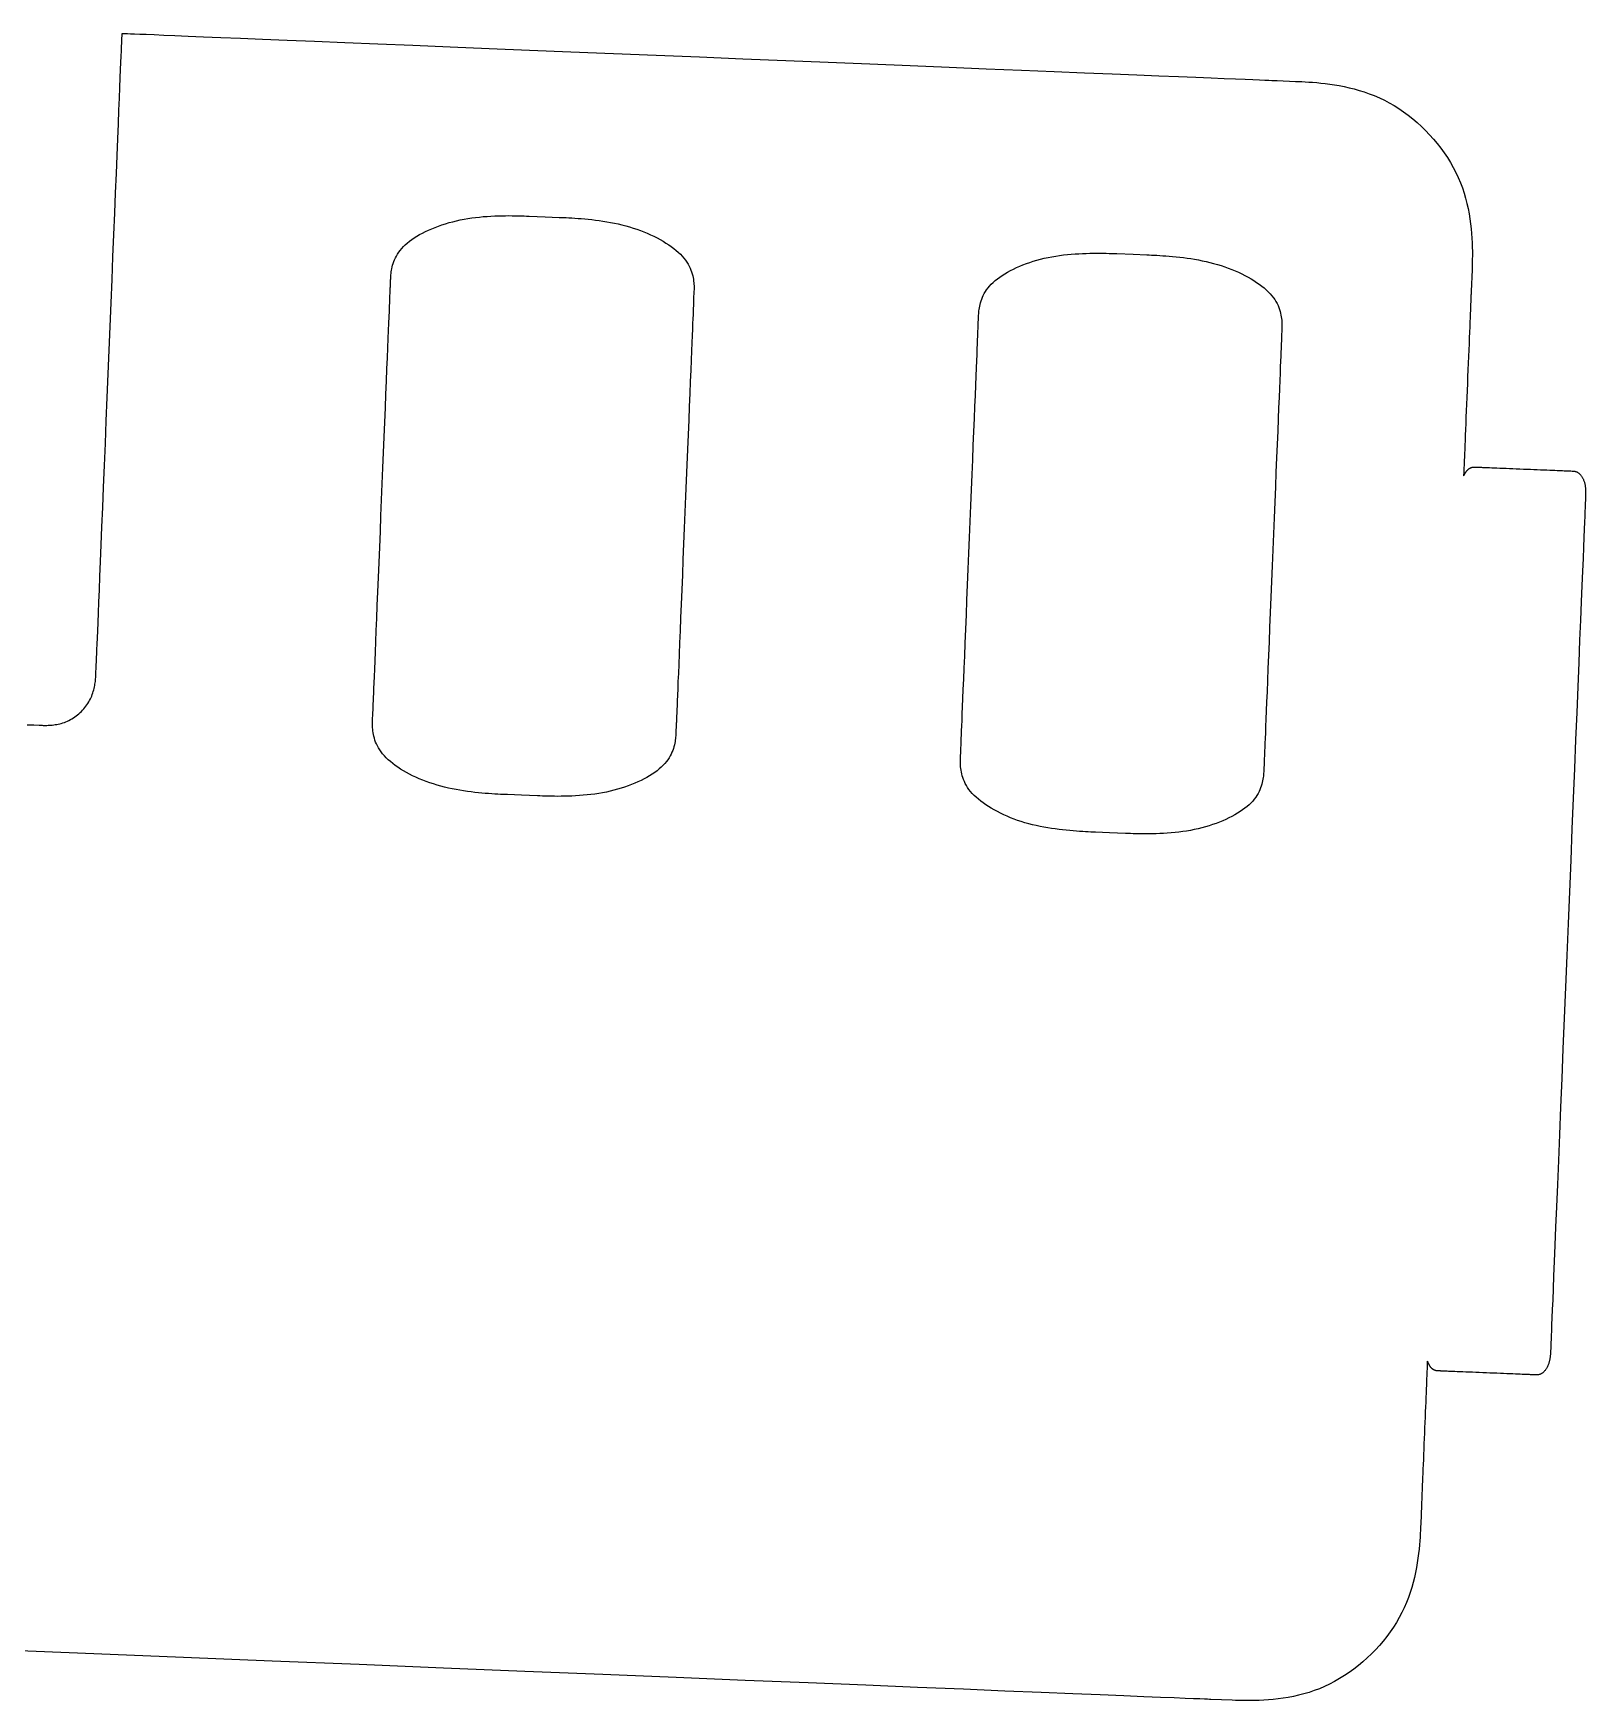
# Model space of a CAD drawing. Header units: millimetres. Extents: x -344 to 408, y -557 to -43.
# Drawn here: x -198.4 to -137.5, y -117.5 to -52.1 of the extents above; entities that cross this region are included whole.
import ezdxf

# ---------------------------------------------------------------- set-up
doc = ezdxf.new("R2010")
doc.units = ezdxf.units.MM

msp = doc.modelspace()

# ---------------------------------------------------------------- linework, layer by layer
at = {"flags": 128}
for points in [[(-198.590266, -79.202367), (-198.340581, -79.212579), (-198.124718, -79.221508), (-198.09075, -79.222891), (-198.053731, -79.224266), (-198.013845, -79.225491), (-197.971279, -79.226425), (-197.926219, -79.226925), (-197.87885, -79.226851), (-197.829359, -79.22606), (-197.777931, -79.22441), (-197.724752, -79.221761), (-197.670008, -79.217969), (-197.613885, -79.212893), (-197.556569, -79.206392), (-197.498246, -79.198323), (-197.439102, -79.188545), (-197.379322, -79.176916), (-197.319092, -79.163295), (-197.258599, -79.147539), (-197.198029, -79.129507), (-197.137566, -79.109056), (-197.077397, -79.086046), (-197.017695, -79.060375), (-196.958581, -79.032103), (-196.900161, -79.001331), (-196.842542, -78.96816), (-196.785833, -78.93269), (-196.730139, -78.895023), (-196.67557, -78.855259), (-196.622231, -78.8135), (-196.57023, -78.769845), (-196.519675, -78.724397), (-196.470672, -78.677255), (-196.423329, -78.62852), (-196.377754, -78.578294), (-196.334052, -78.526676), (-196.292333, -78.473769), (-196.252702, -78.419672), (-196.215268, -78.364487), (-196.180137, -78.308314), (-196.147417, -78.251255), (-196.117215, -78.193409), (-196.0896, -78.134895), (-196.064486, -78.075892), (-196.041747, -78.016597), (-196.02126, -77.957209), (-196.0029, -77.897922), (-195.986542, -77.838935), (-195.972061, -77.780445), (-195.959334, -77.722647), (-195.948234, -77.665739), (-195.938638, -77.609919), (-195.930422, -77.555382), (-195.923459, -77.502326), (-195.917627, -77.450947), (-195.912799, -77.401443), (-195.908852, -77.354011), (-195.905661, -77.308846), (-195.903101, -77.266147), (-195.901048, -77.226111), (-195.899377, -77.188933), (-195.889116, -76.937956), (-195.889095, -76.937438), (-195.888947, -76.933816), (-195.888545, -76.923984), (-195.887762, -76.904837), (-195.88647, -76.873271), (-195.884544, -76.82618), (-195.881855, -76.76046), (-195.878278, -76.673006), (-195.873684, -76.560712), (-195.867947, -76.420475), (-195.860939, -76.249189), (-195.852535, -76.043749), (-195.842606, -75.801051), (-195.831026, -75.517989), (-195.817668, -75.191459), (-195.802405, -74.818356), (-195.785109, -74.395574), (-195.765654, -73.92001), (-195.743913, -73.388557), (-195.719758, -72.798112), (-195.693126, -72.147122), (-195.664208, -71.440244), (-195.633258, -70.683687), (-195.600529, -69.883663), (-195.566276, -69.046379), (-195.530753, -68.178047), (-195.494214, -67.284876), (-195.456913, -66.373075), (-195.419104, -65.448855), (-195.38104, -64.518425), (-195.342977, -63.587996), (-195.305168, -62.663776), (-195.267866, -61.751975), (-195.231327, -60.858804), (-195.195804, -59.990472), (-195.161551, -59.153188), (-195.128823, -58.353164), (-195.097872, -57.596607), (-195.068954, -56.889729), (-195.042323, -56.238739), (-195.018168, -55.648294), (-194.996427, -55.116841), (-194.976971, -54.641277), (-194.959676, -54.218495), (-194.944412, -53.845392), (-194.931054, -53.518862), (-194.919474, -53.2358), (-194.909546, -52.993101), (-194.901141, -52.787662), (-194.894134, -52.616376), (-194.888397, -52.476139), (-194.883803, -52.363845), (-194.880225, -52.276391), (-194.877537, -52.210671), (-194.87561, -52.16358), (-194.874319, -52.132014), (-194.873536, -52.112867), (-194.873133, -52.103035), (-194.872985, -52.099413), (-194.872964, -52.098895), (-194.872021, -52.098934), (-194.865419, -52.099204), (-194.8475, -52.099937), (-194.812605, -52.101364), (-194.755075, -52.103718), (-194.669252, -52.107228), (-194.549478, -52.112128), (-194.390092, -52.118647), (-194.185437, -52.127019), (-193.929855, -52.137473), (-193.617685, -52.150243), (-193.243271, -52.165558), (-192.800953, -52.183651), (-192.285072, -52.204753), (-191.68997, -52.229096), (-191.009988, -52.256911), (-190.239467, -52.288429), (-189.37275, -52.323882), (-188.404176, -52.363502), (-187.328088, -52.407519), (-186.141657, -52.45605), (-184.853369, -52.508748), (-183.474543, -52.565149), (-182.016496, -52.624791), (-180.490545, -52.68721), (-178.908007, -52.751944), (-177.2802, -52.818529), (-175.618441, -52.886504), (-173.934048, -52.955404), (-172.238337, -53.024767), (-170.542626, -53.09413), (-168.858233, -53.163031), (-167.196474, -53.231005), (-165.568667, -53.297591), (-163.986129, -53.362325), (-162.460178, -53.424744), (-161.002131, -53.484385), (-159.623305, -53.540786), (-158.335017, -53.593484), (-157.148585, -53.642015), (-156.072497, -53.686033), (-155.103924, -53.725652), (-154.237206, -53.761105), (-153.466686, -53.792624), (-152.786704, -53.820438), (-152.191602, -53.844781), (-151.675721, -53.865883), (-151.233403, -53.883976), (-150.858988, -53.899292), (-150.546819, -53.912061), (-150.291236, -53.922516), (-150.086582, -53.930887), (-149.927196, -53.937407), (-149.807421, -53.942306), (-149.721598, -53.945817), (-149.664069, -53.94817), (-149.629174, -53.949597), (-149.611255, -53.95033), (-149.604653, -53.9506), (-149.60371, -53.950639), (-148.876505, -53.980402), (-148.76208, -53.985159), (-148.637411, -53.990783), (-148.503159, -53.997693), (-148.359988, -54.006309), (-148.20856, -54.017051), (-148.049538, -54.030337), (-147.883586, -54.04659), (-147.711366, -54.066227), (-147.53354, -54.08967), (-147.350772, -54.117337), (-147.163725, -54.149648), (-146.973062, -54.187024), (-146.779445, -54.229884), (-146.583537, -54.278649), (-146.386002, -54.333737), (-146.187501, -54.395568), (-145.988698, -54.464563), (-145.790256, -54.541141), (-145.592838, -54.625722), (-145.397107, -54.718727), (-145.203669, -54.820443), (-145.012914, -54.930641), (-144.825174, -55.048959), (-144.640781, -55.175037), (-144.460069, -55.308512), (-144.28337, -55.449023), (-144.111017, -55.59621), (-143.943343, -55.749711), (-143.78068, -55.909165), (-143.623361, -56.074211), (-143.471719, -56.244488), (-143.326087, -56.419633), (-143.186798, -56.599287), (-143.054183, -56.783087), (-142.928577, -56.970674), (-142.810311, -57.161684), (-142.699719, -57.355758), (-142.597133, -57.552534), (-142.502886, -57.75165), (-142.417311, -57.952747), (-142.340606, -58.155417), (-142.272433, -58.359079), (-142.212319, -58.563108), (-142.159792, -58.766875), (-142.11438, -58.969756), (-142.07561, -59.171124), (-142.043009, -59.370352), (-142.016105, -59.566815), (-141.994425, -59.759886), (-141.977498, -59.948938), (-141.964849, -60.133346), (-141.956008, -60.312483), (-141.9505, -60.485723), (-141.947855, -60.65244), (-141.947599, -60.812006), (-141.949259, -60.963797), (-141.952364, -61.107186), (-141.95644, -61.241546), (-141.961016, -61.366251), (-141.99534, -62.207838), (-141.995346, -62.207989), (-141.995389, -62.209045), (-141.995507, -62.211912), (-141.995735, -62.217496), (-141.996112, -62.2267), (-141.996674, -62.240432), (-141.997458, -62.259596), (-141.998501, -62.285097), (-141.999841, -62.317842), (-142.001515, -62.358735), (-142.003558, -62.408682), (-142.00601, -62.468587), (-142.008906, -62.539358), (-142.012283, -62.621898), (-142.01618, -62.717114), (-142.020632, -62.82591), (-142.025676, -62.949193), (-142.031351, -63.087867), (-142.037692, -63.242837), (-142.044738, -63.41501), (-142.052506, -63.604838), (-142.06094, -63.810963), (-142.069968, -64.031573), (-142.079514, -64.264859), (-142.089505, -64.50901), (-142.099866, -64.762214), (-142.110524, -65.022661), (-142.121404, -65.288541), (-142.132432, -65.558042), (-142.143534, -65.829354), (-142.154636, -66.100666), (-142.165664, -66.370167), (-142.176544, -66.636046), (-142.187202, -66.896494), (-142.197563, -67.149698), (-142.207554, -67.393849), (-142.2171, -67.627135), (-142.226127, -67.847745), (-142.234562, -68.05387), (-142.24233, -68.243698), (-142.249375, -68.41587), (-142.255717, -68.570841), (-142.261391, -68.709515), (-142.266436, -68.832797), (-142.270888, -68.941594), (-142.274784, -69.036809), (-142.278162, -69.11935), (-142.281058, -69.19012), (-142.283509, -69.250026), (-142.285553, -69.299973), (-142.287227, -69.340866), (-142.288567, -69.37361), (-142.28961, -69.399112), (-142.290394, -69.418276), (-142.290956, -69.432007), (-142.291333, -69.441212), (-142.291561, -69.446795), (-142.291679, -69.449662), (-142.291722, -69.450718), (-142.291728, -69.450869), (-142.271225, -69.414121), (-142.267997, -69.408339), (-142.264471, -69.402044), (-142.260655, -69.395275), (-142.256559, -69.388068), (-142.252191, -69.380462), (-142.247561, -69.372496), (-142.242677, -69.364207), (-142.237549, -69.355634), (-142.232186, -69.346814), (-142.226596, -69.337786), (-142.220789, -69.328588), (-142.214774, -69.319258), (-142.208559, -69.309833), (-142.202154, -69.300353), (-142.195568, -69.290855), (-142.188809, -69.281377), (-142.181888, -69.271958), (-142.174812, -69.262635), (-142.167591, -69.253447), (-142.160234, -69.244431), (-142.152749, -69.235621), (-142.145142, -69.22703), (-142.137417, -69.218664), (-142.129579, -69.210532), (-142.121634, -69.20264), (-142.113584, -69.194996), (-142.105436, -69.187608), (-142.097195, -69.180483), (-142.088864, -69.173629), (-142.080448, -69.167053), (-142.071953, -69.160762), (-142.063383, -69.154765), (-142.054743, -69.149068), (-142.046037, -69.143678), (-142.037271, -69.138605), (-142.028448, -69.133854), (-142.019575, -69.129433), (-142.010655, -69.12535), (-142.001693, -69.121613), (-141.992694, -69.118229), (-141.983667, -69.1152), (-141.974632, -69.112512), (-141.965615, -69.110147), (-141.95664, -69.108085), (-141.947733, -69.106307), (-141.938918, -69.104795), (-141.930221, -69.103528), (-141.921667, -69.102489), (-141.91328, -69.101658), (-141.905085, -69.101017), (-141.897108, -69.100545), (-141.889373, -69.100225), (-141.881905, -69.100037), (-141.874729, -69.099962), (-141.867871, -69.099981), (-141.861354, -69.100076), (-141.855205, -69.100226), (-141.849448, -69.100414), (-141.844107, -69.10062), (-141.808082, -69.102148), (-141.808005, -69.102151), (-141.807463, -69.102174), (-141.805991, -69.102234), (-141.803126, -69.102351), (-141.798403, -69.102544), (-141.791356, -69.102831), (-141.781522, -69.103233), (-141.768435, -69.103767), (-141.751632, -69.104454), (-141.730647, -69.105311), (-141.705016, -69.106357), (-141.674274, -69.107613), (-141.637957, -69.109096), (-141.5956, -69.110826), (-141.546739, -69.112821), (-141.490908, -69.115101), (-141.427644, -69.117685), (-141.356481, -69.120591), (-141.276955, -69.123839), (-141.188602, -69.127447), (-141.091189, -69.131425), (-140.985413, -69.135745), (-140.872203, -69.140368), (-140.752488, -69.145257), (-140.627198, -69.150373), (-140.497262, -69.15568), (-140.363609, -69.161138), (-140.227169, -69.16671), (-140.08887, -69.172358), (-139.949642, -69.178044), (-139.810414, -69.183729), (-139.672115, -69.189377), (-139.535674, -69.194949), (-139.402021, -69.200407), (-139.272085, -69.205714), (-139.146796, -69.21083), (-139.027081, -69.215719), (-138.913871, -69.220342), (-138.808095, -69.224662), (-138.710682, -69.22864), (-138.622328, -69.232248), (-138.542803, -69.235496), (-138.47164, -69.238402), (-138.408375, -69.240986), (-138.352545, -69.243266), (-138.303683, -69.245261), (-138.261326, -69.246991), (-138.225009, -69.248474), (-138.194268, -69.24973), (-138.168637, -69.250776), (-138.147652, -69.251633), (-138.130848, -69.25232), (-138.117762, -69.252854), (-138.107927, -69.253256), (-138.100881, -69.253543), (-138.096157, -69.253736), (-138.093292, -69.253853), (-138.091821, -69.253913), (-138.091279, -69.253936), (-138.091202, -69.253939), (-138.034321, -69.256295), (-138.025372, -69.256676), (-138.015622, -69.257149), (-138.005124, -69.257773), (-137.993932, -69.258604), (-137.982099, -69.259699), (-137.969677, -69.261118), (-137.956719, -69.262915), (-137.943279, -69.26515), (-137.929409, -69.26788), (-137.915162, -69.271161), (-137.900591, -69.275051), (-137.885748, -69.279608), (-137.870688, -69.284889), (-137.855463, -69.290951), (-137.840125, -69.297852), (-137.824728, -69.30565), (-137.809324, -69.3144), (-137.793967, -69.324162), (-137.778709, -69.334992), (-137.763604, -69.346948), (-137.748699, -69.360069), (-137.734024, -69.374326), (-137.719605, -69.389671), (-137.705467, -69.406057), (-137.691634, -69.423438), (-137.678132, -69.441764), (-137.664986, -69.46099), (-137.652221, -69.481067), (-137.639863, -69.501948), (-137.627935, -69.523587), (-137.616464, -69.545935), (-137.605474, -69.568945), (-137.594991, -69.592571), (-137.585039, -69.616764), (-137.575645, -69.641477), (-137.566832, -69.666664), (-137.558626, -69.692276), (-137.551053, -69.718266), (-137.544136, -69.744587), (-137.537902, -69.771192), (-137.532365, -69.798027), (-137.527497, -69.825013), (-137.52326, -69.852067), (-137.519616, -69.879103), (-137.516525, -69.906037), (-137.51395, -69.932785), (-137.511853, -69.959262), (-137.510194, -69.985383), (-137.508937, -70.011064), (-137.508041, -70.03622), (-137.50747, -70.060768), (-137.507184, -70.084621), (-137.507146, -70.107696), (-137.507316, -70.129909), (-137.507657, -70.151174), (-137.50813, -70.171407), (-137.508697, -70.190523), (-137.50932, -70.208439), (-137.50996, -70.225068), (-137.514547, -70.337305), (-137.514575, -70.338), (-137.514774, -70.342858), (-137.515313, -70.356046), (-137.516364, -70.381728), (-137.518096, -70.424069), (-137.52068, -70.487232), (-137.524286, -70.575383), (-137.529084, -70.692687), (-137.535246, -70.843307), (-137.54294, -71.03141), (-137.552339, -71.261158), (-137.563611, -71.536718), (-137.576927, -71.862252), (-137.592459, -72.241927), (-137.610375, -72.679907), (-137.630847, -73.180356), (-137.654044, -73.747439), (-137.680138, -74.385321), (-137.709298, -75.098166), (-137.741695, -75.890139), (-137.777414, -76.763322), (-137.8162, -77.711468), (-137.857711, -78.726249), (-137.901607, -79.799334), (-137.947548, -80.922394), (-137.995192, -82.087101), (-138.0442, -83.285125), (-138.094229, -84.508136), (-138.14494, -85.747806), (-138.195991, -86.995806), (-138.247043, -88.243805), (-138.297754, -89.483475), (-138.347783, -90.706487), (-138.39679, -91.904511), (-138.444435, -93.069217), (-138.490376, -94.192278), (-138.534272, -95.265363), (-138.575783, -96.280143), (-138.614569, -97.22829), (-138.650288, -98.101473), (-138.682685, -98.893446), (-138.711845, -99.606291), (-138.737939, -100.244172), (-138.761136, -100.811255), (-138.781608, -101.311704), (-138.799524, -101.749684), (-138.815056, -102.129359), (-138.828372, -102.454894), (-138.839644, -102.730453), (-138.849043, -102.960202), (-138.856737, -103.148304), (-138.862899, -103.298925), (-138.867697, -103.416228), (-138.871303, -103.50438), (-138.873887, -103.567543), (-138.875619, -103.609883), (-138.876669, -103.635565), (-138.877209, -103.648753), (-138.877408, -103.653612), (-138.877436, -103.654306), (-138.881404, -103.751242), (-138.882035, -103.766495), (-138.882756, -103.783114), (-138.883599, -103.801013), (-138.884596, -103.820104), (-138.885778, -103.840299), (-138.887176, -103.861512), (-138.888821, -103.883654), (-138.890746, -103.906639), (-138.892981, -103.930379), (-138.895557, -103.954787), (-138.898507, -103.979775), (-138.90186, -104.005256), (-138.90565, -104.031142), (-138.909906, -104.057347), (-138.914661, -104.083783), (-138.919945, -104.110363), (-138.925791, -104.136998), (-138.932229, -104.163603), (-138.93929, -104.190089), (-138.947007, -104.216369), (-138.9554, -104.242362), (-138.96445, -104.268018), (-138.974129, -104.29329), (-138.984407, -104.318133), (-138.995255, -104.342502), (-139.006645, -104.366353), (-139.018547, -104.38964), (-139.030932, -104.412317), (-139.043771, -104.434341), (-139.057036, -104.455665), (-139.070697, -104.476245), (-139.084725, -104.496035), (-139.099092, -104.514991), (-139.113767, -104.533067), (-139.128723, -104.550218), (-139.143929, -104.566399), (-139.159358, -104.581566), (-139.17498, -104.595672), (-139.190766, -104.608673), (-139.206687, -104.620523), (-139.222711, -104.631196), (-139.238793, -104.640735), (-139.254886, -104.649201), (-139.27094, -104.656656), (-139.286909, -104.663162), (-139.302745, -104.668781), (-139.318399, -104.673572), (-139.333824, -104.677599), (-139.348972, -104.680922), (-139.363795, -104.683604), (-139.378245, -104.685705), (-139.392273, -104.687287), (-139.405834, -104.688412), (-139.418877, -104.689141), (-139.431356, -104.689536), (-139.443222, -104.689657), (-139.454428, -104.689568), (-139.464926, -104.689329), (-139.474668, -104.689001), (-139.540403, -104.686332), (-139.54048, -104.686329), (-139.541022, -104.686307), (-139.542494, -104.686246), (-139.545359, -104.686129), (-139.550082, -104.685936), (-139.557129, -104.685648), (-139.566963, -104.685246), (-139.58005, -104.68471), (-139.596853, -104.684023), (-139.617838, -104.683165), (-139.643469, -104.682116), (-139.674211, -104.680859), (-139.710528, -104.679373), (-139.752885, -104.67764), (-139.801746, -104.675642), (-139.857577, -104.673358), (-139.920841, -104.67077), (-139.992004, -104.667859), (-140.07153, -104.664606), (-140.159883, -104.660992), (-140.257296, -104.657008), (-140.363073, -104.652681), (-140.476283, -104.64805), (-140.595997, -104.643153), (-140.721287, -104.638028), (-140.851223, -104.632713), (-140.984876, -104.627246), (-141.121316, -104.621665), (-141.259615, -104.616008), (-141.398843, -104.610313), (-141.538071, -104.604618), (-141.67637, -104.598961), (-141.812811, -104.593379), (-141.946464, -104.587912), (-142.0764, -104.582597), (-142.201689, -104.577472), (-142.321404, -104.572576), (-142.434614, -104.567945), (-142.54039, -104.563618), (-142.637803, -104.559633), (-142.726157, -104.556019), (-142.805683, -104.552766), (-142.876845, -104.549855), (-142.94011, -104.547267), (-142.99594, -104.544984), (-143.044802, -104.542985), (-143.087159, -104.541252), (-143.123476, -104.539767), (-143.154218, -104.538509), (-143.179849, -104.537461), (-143.200833, -104.536603), (-143.217637, -104.535915), (-143.230723, -104.53538), (-143.240558, -104.534978), (-143.247604, -104.534689), (-143.252328, -104.534496), (-143.255193, -104.534379), (-143.256664, -104.534319), (-143.257206, -104.534297), (-143.257284, -104.534294), (-143.288493, -104.533012), (-143.293404, -104.532807), (-143.298757, -104.532567), (-143.304525, -104.532273), (-143.310681, -104.53191), (-143.317199, -104.531461), (-143.324052, -104.530908), (-143.331214, -104.530235), (-143.338658, -104.529425), (-143.346358, -104.528462), (-143.354287, -104.527328), (-143.362418, -104.526007), (-143.370725, -104.524482), (-143.379181, -104.522736), (-143.38776, -104.520752), (-143.396436, -104.518514), (-143.405181, -104.516005), (-143.413969, -104.513207), (-143.422773, -104.510105), (-143.431567, -104.506681), (-143.440325, -104.502919), (-143.449023, -104.498805), (-143.457654, -104.494344), (-143.466214, -104.489543), (-143.474698, -104.48441), (-143.483103, -104.478953), (-143.491425, -104.473179), (-143.49966, -104.467097), (-143.507803, -104.460714), (-143.515851, -104.454038), (-143.5238, -104.447077), (-143.531646, -104.439838), (-143.539385, -104.43233), (-143.547012, -104.42456), (-143.554524, -104.416535), (-143.561917, -104.408265), (-143.569186, -104.399755), (-143.576328, -104.391015), (-143.583339, -104.382052), (-143.590215, -104.372874), (-143.596952, -104.363488), (-143.603545, -104.353908), (-143.609989, -104.344166), (-143.616278, -104.334303), (-143.622405, -104.324356), (-143.628366, -104.314364), (-143.634154, -104.304366), (-143.639763, -104.2944), (-143.645188, -104.284505), (-143.650422, -104.274721), (-143.65546, -104.265085), (-143.660295, -104.255636), (-143.664921, -104.246413), (-143.669334, -104.237455), (-143.673526, -104.2288), (-143.677492, -104.220487), (-143.681226, -104.212555), (-143.684722, -104.205042), (-143.687974, -104.197987), (-143.690976, -104.19143), (-143.711167, -104.147129), (-143.711171, -104.147247), (-143.711205, -104.148072), (-143.711297, -104.150311), (-143.711475, -104.154671), (-143.711769, -104.161859), (-143.712208, -104.172583), (-143.71282, -104.187549), (-143.713635, -104.207464), (-143.714681, -104.233036), (-143.715988, -104.264971), (-143.717583, -104.303977), (-143.719497, -104.35076), (-143.721758, -104.406028), (-143.724395, -104.470488), (-143.727437, -104.544846), (-143.730913, -104.62981), (-143.734852, -104.726087), (-143.739282, -104.834384), (-143.744234, -104.955408), (-143.749734, -105.089866), (-143.755799, -105.238112), (-143.762384, -105.399084), (-143.769433, -105.571369), (-143.776886, -105.753553), (-143.784686, -105.944222), (-143.792776, -106.141961), (-143.801097, -106.345357), (-143.809591, -106.552995), (-143.818202, -106.763461), (-143.82687, -106.975341), (-143.835538, -107.187221), (-143.844148, -107.397687), (-143.852642, -107.605325), (-143.860963, -107.808721), (-143.869053, -108.00646), (-143.876853, -108.197129), (-143.884307, -108.379313), (-143.891355, -108.551598), (-143.89794, -108.712571), (-143.904005, -108.860816), (-143.909506, -108.995274), (-143.914457, -109.116298), (-143.918887, -109.224595), (-143.922826, -109.320872), (-143.926302, -109.405836), (-143.929344, -109.480194), (-143.931981, -109.544654), (-143.934242, -109.599922), (-143.936156, -109.646705), (-143.937752, -109.685711), (-143.939058, -109.717646), (-143.940104, -109.743218), (-143.940919, -109.763134), (-143.941531, -109.7781), (-143.94197, -109.788823), (-143.942264, -109.796012), (-143.942442, -109.800372), (-143.942534, -109.802611), (-143.942568, -109.803436), (-143.942573, -109.803553), (-143.972294, -110.530758), (-143.977045, -110.645183), (-143.982662, -110.769852), (-143.989564, -110.904104), (-143.998172, -111.047275), (-144.008905, -111.198703), (-144.022184, -111.357724), (-144.038427, -111.523675), (-144.058055, -111.695895), (-144.081488, -111.873719), (-144.109146, -112.056485), (-144.141449, -112.243531), (-144.178815, -112.434192), (-144.221666, -112.627807), (-144.270422, -112.823712), (-144.325501, -113.021244), (-144.387324, -113.219741), (-144.456311, -113.418539), (-144.532882, -113.616976), (-144.617456, -113.814389), (-144.710453, -114.010115), (-144.812164, -114.203546), (-144.922357, -114.394294), (-145.04067, -114.582027), (-145.166743, -114.766412), (-145.300214, -114.947116), (-145.440722, -115.123807), (-145.587905, -115.296151), (-145.741403, -115.463817), (-145.900854, -115.626472), (-146.065897, -115.783783), (-146.23617, -115.935417), (-146.411312, -116.081042), (-146.590963, -116.220325), (-146.77476, -116.352933), (-146.962342, -116.478534), (-147.153349, -116.596796), (-147.347418, -116.707384), (-147.544189, -116.809967), (-147.743301, -116.904212), (-147.944391, -116.989787), (-148.147055, -117.066493), (-148.35071, -117.134668), (-148.554731, -117.194784), (-148.75849, -117.247314), (-148.961363, -117.292731), (-149.162722, -117.331507), (-149.361941, -117.364114), (-149.558395, -117.391024), (-149.751457, -117.412711), (-149.9405, -117.429647), (-150.124898, -117.442303), (-150.304026, -117.451153), (-150.477257, -117.456668), (-150.643965, -117.459322), (-150.803523, -117.459586), (-150.955305, -117.457934), (-151.098686, -117.454837), (-151.233038, -117.450768), (-151.357736, -117.446199), (-152.199276, -117.411923), (-152.201248, -117.411842), (-152.215053, -117.411278), (-152.252524, -117.409745), (-152.325493, -117.406759), (-152.445793, -117.401838), (-152.625258, -117.394495), (-152.875719, -117.384248), (-153.209011, -117.370612), (-153.636965, -117.353104), (-154.171414, -117.331238), (-154.824192, -117.304531), (-155.607131, -117.272499), (-156.532064, -117.234658), (-157.610824, -117.190523), (-158.855243, -117.139611), (-160.277155, -117.081437), (-161.888392, -117.015517), (-163.700787, -116.941367), (-165.726173, -116.858504), (-167.976383, -116.766442), (-170.457333, -116.66494), (-173.151274, -116.554724), (-176.034541, -116.436762), (-179.083467, -116.312023), (-182.274387, -116.181475), (-185.583635, -116.046085), (-188.987546, -115.906822), (-192.462454, -115.764655), (-195.984693, -115.620551), (-199.530598, -115.475479)], [(-178.293087, -59.289593), (-177.748262, -59.311874), (-177.662534, -59.315408), (-177.569123, -59.319425), (-177.468519, -59.324074), (-177.361213, -59.329503), (-177.247693, -59.335861), (-177.128449, -59.343298), (-177.003972, -59.351961), (-176.874751, -59.361999), (-176.741276, -59.373562), (-176.604037, -59.386798), (-176.463523, -59.401856), (-176.320224, -59.418883), (-176.17463, -59.438031), (-176.027232, -59.459446), (-175.878517, -59.483278), (-175.728978, -59.509675), (-175.579102, -59.538787), (-175.42938, -59.570762), (-175.280302, -59.605748), (-175.132358, -59.643895), (-174.985998, -59.685303), (-174.841516, -59.729877), (-174.699166, -59.777476), (-174.559204, -59.827958), (-174.421884, -59.881179), (-174.28746, -59.936997), (-174.156188, -59.995271), (-174.028323, -60.055857), (-173.904118, -60.118613), (-173.783828, -60.183398), (-173.667709, -60.250068), (-173.556015, -60.318481), (-173.449, -60.388496), (-173.34692, -60.459968), (-173.250028, -60.532757), (-173.15858, -60.60672), (-173.072831, -60.681714), (-172.993034, -60.757597), (-172.919445, -60.834227), (-172.852319, -60.911461), (-172.79181, -60.989142), (-172.737674, -61.067058), (-172.689566, -61.144978), (-172.647143, -61.222675), (-172.61006, -61.299921), (-172.577972, -61.376487), (-172.550536, -61.452145), (-172.527408, -61.526665), (-172.508242, -61.599821), (-172.492695, -61.671384), (-172.480423, -61.741125), (-172.471081, -61.808816), (-172.464325, -61.874228), (-172.459811, -61.937134), (-172.457194, -61.997304), (-172.456131, -62.05451), (-172.456277, -62.108525), (-172.457287, -62.15912), (-172.458818, -62.206065), (-172.471727, -62.522828), (-172.471741, -62.523176), (-172.471841, -62.525611), (-172.472111, -62.532219), (-172.472637, -62.545088), (-172.473505, -62.566305), (-172.4748, -62.597957), (-172.476606, -62.642129), (-172.47901, -62.70091), (-172.482097, -62.776387), (-172.485952, -62.870645), (-172.490661, -62.985772), (-172.496308, -63.123856), (-172.50298, -63.286982), (-172.510761, -63.477238), (-172.519737, -63.69671), (-172.529993, -63.947486), (-172.541615, -64.231652), (-172.554688, -64.551296), (-172.569298, -64.908504), (-172.585528, -65.305363), (-172.603424, -65.742916), (-172.622855, -66.218034), (-172.643653, -66.726542), (-172.665645, -67.264267), (-172.688661, -67.827035), (-172.712531, -68.410671), (-172.737084, -69.011003), (-172.762148, -69.623857), (-172.787554, -70.245057), (-172.813131, -70.870432), (-172.838708, -71.495807), (-172.864114, -72.117008), (-172.889179, -72.729861), (-172.913732, -73.330193), (-172.937602, -73.913829), (-172.960618, -74.476597), (-172.98261, -75.014322), (-173.003407, -75.52283), (-173.022839, -75.997948), (-173.040734, -76.435501), (-173.056965, -76.83236), (-173.071574, -77.189568), (-173.084647, -77.509212), (-173.096269, -77.793378), (-173.106526, -78.044154), (-173.115502, -78.263627), (-173.123283, -78.453882), (-173.129955, -78.617008), (-173.135602, -78.755092), (-173.140311, -78.870219), (-173.144166, -78.964477), (-173.147252, -79.039954), (-173.149657, -79.098735), (-173.151463, -79.142908), (-173.152758, -79.174559), (-173.153625, -79.195776), (-173.154152, -79.208645), (-173.154422, -79.215253), (-173.154522, -79.217688), (-173.154536, -79.218036), (-173.165738, -79.491771), (-173.167557, -79.534842), (-173.169868, -79.581763), (-173.172995, -79.632278), (-173.177265, -79.686132), (-173.183, -79.743069), (-173.190525, -79.802834), (-173.200165, -79.865169), (-173.212244, -79.92982), (-173.227087, -79.996532), (-173.245018, -80.065047), (-173.266361, -80.13511), (-173.291441, -80.206466), (-173.320583, -80.278859), (-173.354111, -80.352032), (-173.392348, -80.425731), (-173.435621, -80.499699), (-173.484252, -80.573681), (-173.538568, -80.647421), (-173.598891, -80.720663), (-173.665547, -80.793151), (-173.738761, -80.864652), (-173.818367, -80.935022), (-173.904099, -81.004141), (-173.995692, -81.071888), (-174.09288, -81.13814), (-174.195397, -81.202778), (-174.302979, -81.26568), (-174.41536, -81.326725), (-174.532274, -81.385792), (-174.653456, -81.44276), (-174.77864, -81.497508), (-174.907561, -81.549915), (-175.039954, -81.59986), (-175.175554, -81.647221), (-175.314093, -81.691878), (-175.455308, -81.733709), (-175.598933, -81.772594), (-175.744703, -81.808411), (-175.892351, -81.841039), (-176.041612, -81.870358), (-176.192187, -81.896298), (-176.343633, -81.918995), (-176.495476, -81.938638), (-176.647238, -81.955414), (-176.798444, -81.969513), (-176.948618, -81.981123), (-177.097283, -81.990431), (-177.243964, -81.997626), (-177.388185, -82.002896), (-177.529469, -82.00643), (-177.667341, -82.008416), (-177.801324, -82.009041), (-177.930943, -82.008495), (-178.055721, -82.006965), (-178.175182, -82.00464), (-178.288851, -82.001708), (-178.396251, -81.998357), (-178.496906, -81.994775), (-178.59034, -81.991151), (-179.220943, -81.965393), (-179.765851, -81.94307), (-179.851592, -81.93953), (-179.945017, -81.935506), (-180.045636, -81.930851), (-180.152959, -81.925416), (-180.266495, -81.919053), (-180.385756, -81.911613), (-180.510251, -81.902948), (-180.63949, -81.89291), (-180.772984, -81.88135), (-180.910242, -81.868121), (-181.050774, -81.853073), (-181.194091, -81.836058), (-181.339703, -81.816929), (-181.48712, -81.795536), (-181.635851, -81.771731), (-181.785408, -81.745366), (-181.9353, -81.716293), (-182.085036, -81.684363), (-182.234128, -81.649428), (-182.382086, -81.611339), (-182.528458, -81.569997), (-182.672951, -81.525494), (-182.81531, -81.477972), (-182.95528, -81.427573), (-183.092608, -81.374436), (-183.227038, -81.318705), (-183.358315, -81.260519), (-183.486186, -81.200021), (-183.610395, -81.137352), (-183.730688, -81.072653), (-183.84681, -81.006064), (-183.958506, -80.937729), (-184.065523, -80.867787), (-184.167605, -80.796381), (-184.264497, -80.723651), (-184.355946, -80.649739), (-184.441696, -80.574786), (-184.521492, -80.498934), (-184.595081, -80.422324), (-184.662207, -80.345096), (-184.722717, -80.267408), (-184.776853, -80.189473), (-184.82496, -80.111522), (-184.867384, -80.033783), (-184.904467, -79.956487), (-184.936554, -79.879861), (-184.96399, -79.804137), (-184.987119, -79.729542), (-185.006284, -79.656307), (-185.021831, -79.584661), (-185.034103, -79.514834), (-185.043445, -79.447054), (-185.050201, -79.381551), (-185.054715, -79.318554), (-185.057332, -79.258294), (-185.058396, -79.200999), (-185.05825, -79.146898), (-185.05724, -79.096222), (-185.055709, -79.049199), (-185.0428, -78.73191), (-185.042785, -78.731562), (-185.042686, -78.729127), (-185.042415, -78.722519), (-185.041889, -78.709649), (-185.041021, -78.688432), (-185.039727, -78.65678), (-185.03792, -78.612607), (-185.035516, -78.553825), (-185.032429, -78.478348), (-185.028574, -78.384088), (-185.023866, -78.268959), (-185.018218, -78.130873), (-185.011547, -77.967745), (-185.003766, -77.777486), (-184.99479, -77.558011), (-184.984533, -77.307231), (-184.972911, -77.02306), (-184.959838, -76.703412), (-184.945229, -76.346199), (-184.928998, -75.949334), (-184.911103, -75.511774), (-184.891671, -75.036649), (-184.870874, -74.528133), (-184.848882, -73.9904), (-184.825865, -73.427624), (-184.801996, -72.843979), (-184.777443, -72.243638), (-184.752378, -71.630776), (-184.726972, -71.009566), (-184.701395, -70.384182), (-184.675818, -69.758798), (-184.650412, -69.137588), (-184.625347, -68.524726), (-184.600795, -67.924385), (-184.576925, -67.340739), (-184.553908, -66.777963), (-184.531916, -66.240231), (-184.511119, -65.731715), (-184.491688, -65.25659), (-184.473792, -64.81903), (-184.457561, -64.422165), (-184.442952, -64.064952), (-184.429879, -63.745303), (-184.418257, -63.461133), (-184.408001, -63.210353), (-184.399025, -62.990878), (-184.391243, -62.800619), (-184.384572, -62.63749), (-184.378924, -62.499405), (-184.374216, -62.384276), (-184.370361, -62.290016), (-184.367274, -62.214539), (-184.36487, -62.155757), (-184.363063, -62.111584), (-184.361769, -62.079932), (-184.360901, -62.058715), (-184.360375, -62.045845), (-184.360105, -62.039237), (-184.360005, -62.036802), (-184.359991, -62.036454), (-184.348788, -61.762388), (-184.34697, -61.719265), (-184.344659, -61.672288), (-184.341531, -61.621713), (-184.337262, -61.567797), (-184.331527, -61.510795), (-184.324002, -61.450965), (-184.314361, -61.388564), (-184.302282, -61.323847), (-184.28744, -61.257071), (-184.269509, -61.188493), (-184.248165, -61.118369), (-184.223085, -61.046955), (-184.193943, -60.974509), (-184.160416, -60.901287), (-184.122178, -60.827545), (-184.078906, -60.753539), (-184.030274, -60.679527), (-183.975959, -60.605765), (-183.915635, -60.532509), (-183.84898, -60.460016), (-183.775765, -60.38852), (-183.696159, -60.318164), (-183.610427, -60.249067), (-183.518834, -60.181351), (-183.421645, -60.115137), (-183.319127, -60.050543), (-183.211544, -59.987691), (-183.099161, -59.926701), (-182.982245, -59.867694), (-182.861061, -59.810789), (-182.735873, -59.756108), (-182.606947, -59.70377), (-182.474549, -59.653896), (-182.338945, -59.606607), (-182.200398, -59.562022), (-182.059176, -59.520263), (-181.915542, -59.481449), (-181.769764, -59.445701), (-181.622105, -59.413139), (-181.472832, -59.383884), (-181.322244, -59.358004), (-181.170783, -59.335364), (-181.018926, -59.315774), (-180.867148, -59.299047), (-180.715925, -59.284995), (-180.565734, -59.273429), (-180.417051, -59.264161), (-180.270351, -59.257003), (-180.126112, -59.251768), (-179.984809, -59.248267), (-179.846919, -59.246311), (-179.712917, -59.245713), (-179.58328, -59.246284), (-179.458484, -59.247837), (-179.339006, -59.250184), (-179.22532, -59.253135), (-179.117905, -59.256503), (-179.017235, -59.260101), (-178.923786, -59.263739), (-178.293087, -59.289593)], [(-155.249717, -60.761117), (-154.70481, -60.783398), (-154.619068, -60.786932), (-154.525643, -60.790949), (-154.425024, -60.795598), (-154.317702, -60.801027), (-154.204165, -60.807386), (-154.084904, -60.814823), (-153.960409, -60.823486), (-153.83117, -60.833526), (-153.697677, -60.84509), (-153.560419, -60.858327), (-153.419886, -60.873386), (-153.276569, -60.890416), (-153.130957, -60.909566), (-152.983541, -60.930984), (-152.834809, -60.954819), (-152.685253, -60.98122), (-152.535361, -61.010336), (-152.385624, -61.042315), (-152.236532, -61.077307), (-152.088575, -61.11546), (-151.942203, -61.156874), (-151.79771, -61.201456), (-151.655351, -61.249062), (-151.51538, -61.299552), (-151.378053, -61.352781), (-151.243623, -61.408608), (-151.112345, -61.466891), (-150.984474, -61.527486), (-150.860265, -61.590252), (-150.739973, -61.655046), (-150.623851, -61.721725), (-150.512154, -61.790147), (-150.405138, -61.860171), (-150.303056, -61.931652), (-150.206163, -62.00445), (-150.114715, -62.078421), (-150.028965, -62.153423), (-149.949168, -62.229314), (-149.875579, -62.30595), (-149.808453, -62.383191), (-149.747944, -62.460878), (-149.693808, -62.538799), (-149.6457, -62.616724), (-149.603277, -62.694426), (-149.566193, -62.771675), (-149.534106, -62.848244), (-149.50667, -62.923905), (-149.483542, -62.998428), (-149.464376, -63.071586), (-149.448829, -63.143151), (-149.436557, -63.212893), (-149.427215, -63.280585), (-149.420459, -63.345998), (-149.415945, -63.408904), (-149.413328, -63.469075), (-149.412265, -63.526282), (-149.41241, -63.580297), (-149.413421, -63.630891), (-149.414952, -63.677837), (-149.427861, -63.9946), (-149.427875, -63.994948), (-149.427975, -63.997382), (-149.428245, -64.003991), (-149.428771, -64.01686), (-149.429639, -64.038078), (-149.430934, -64.069729), (-149.43274, -64.113903), (-149.435144, -64.172685), (-149.438231, -64.248162), (-149.442086, -64.342422), (-149.446795, -64.457551), (-149.452442, -64.595636), (-149.459114, -64.758765), (-149.466895, -64.949023), (-149.475871, -65.168499), (-149.486127, -65.419279), (-149.497749, -65.703449), (-149.510822, -66.023098), (-149.525431, -66.380311), (-149.541662, -66.777176), (-149.559558, -67.214736), (-149.578989, -67.689861), (-149.599787, -68.198376), (-149.621779, -68.736109), (-149.644795, -69.298885), (-149.668665, -69.882531), (-149.693218, -70.482871), (-149.718282, -71.095734), (-149.743688, -71.716944), (-149.769265, -72.342328), (-149.794842, -72.967712), (-149.820248, -73.588922), (-149.845313, -74.201784), (-149.869866, -74.802125), (-149.893736, -75.38577), (-149.916752, -75.948546), (-149.938744, -76.486279), (-149.959541, -76.994795), (-149.978973, -77.46992), (-149.996868, -77.90748), (-150.013099, -78.304345), (-150.027708, -78.661558), (-150.040781, -78.981206), (-150.052403, -79.265377), (-150.06266, -79.516156), (-150.071636, -79.735632), (-150.079417, -79.925891), (-150.086089, -80.089019), (-150.091736, -80.227105), (-150.096445, -80.342234), (-150.1003, -80.436493), (-150.103386, -80.511971), (-150.10579, -80.570753), (-150.107597, -80.614926), (-150.108892, -80.646578), (-150.109759, -80.667795), (-150.110286, -80.680664), (-150.110556, -80.687273), (-150.110656, -80.689708), (-150.11067, -80.690056), (-150.121872, -80.963708), (-150.123691, -81.006766), (-150.126002, -81.053673), (-150.129129, -81.104173), (-150.133399, -81.158012), (-150.139134, -81.214932), (-150.146659, -81.274679), (-150.156299, -81.336998), (-150.168378, -81.401632), (-150.183221, -81.468325), (-150.201152, -81.536823), (-150.222495, -81.60687), (-150.247575, -81.678209), (-150.276717, -81.750586), (-150.310245, -81.823745), (-150.348482, -81.89743), (-150.391755, -81.971385), (-150.440386, -82.045355), (-150.494702, -82.119084), (-150.555025, -82.192317), (-150.621681, -82.264798), (-150.694895, -82.336294), (-150.774501, -82.406661), (-150.860233, -82.475778), (-150.951826, -82.543524), (-151.049014, -82.609778), (-151.151531, -82.674418), (-151.259113, -82.737323), (-151.371494, -82.798372), (-151.488408, -82.857445), (-151.60959, -82.914418), (-151.734774, -82.969173), (-151.863695, -83.021587), (-151.996088, -83.071538), (-152.131688, -83.118907), (-152.270227, -83.163572), (-152.411442, -83.205411), (-152.555067, -83.244303), (-152.700837, -83.280128), (-152.848485, -83.312763), (-152.997746, -83.342089), (-153.148321, -83.368034), (-153.299767, -83.390736), (-153.45161, -83.410384), (-153.603372, -83.427165), (-153.754578, -83.441268), (-153.904752, -83.45288), (-154.053417, -83.462191), (-154.200098, -83.469389), (-154.344319, -83.474661), (-154.485603, -83.478197), (-154.623475, -83.480183), (-154.757458, -83.48081), (-154.887077, -83.480265), (-155.011855, -83.478735), (-155.131316, -83.476411), (-155.244985, -83.473479), (-155.352385, -83.470128), (-155.45304, -83.466547), (-155.546474, -83.462923), (-156.177077, -83.437164), (-156.721985, -83.414883), (-156.807726, -83.411349), (-156.901151, -83.407333), (-157.00177, -83.402685), (-157.109093, -83.397258), (-157.222629, -83.390903), (-157.34189, -83.383471), (-157.466385, -83.374814), (-157.595624, -83.364785), (-157.729118, -83.353233), (-157.866376, -83.340011), (-158.006908, -83.324971), (-158.150225, -83.307963), (-158.295837, -83.28884), (-158.443254, -83.267454), (-158.591985, -83.243654), (-158.741542, -83.217294), (-158.891434, -83.188225), (-159.04117, -83.156297), (-159.190262, -83.121364), (-159.33822, -83.083276), (-159.484592, -83.041933), (-159.629085, -82.997429), (-159.771444, -82.949904), (-159.911414, -82.899501), (-160.048742, -82.846361), (-160.183172, -82.790624), (-160.314449, -82.732433), (-160.44232, -82.671929), (-160.566529, -82.609254), (-160.686822, -82.544548), (-160.802944, -82.477954), (-160.91464, -82.409612), (-161.021657, -82.339665), (-161.123739, -82.268253), (-161.220631, -82.195518), (-161.31208, -82.121602), (-161.39783, -82.046646), (-161.477626, -81.970791), (-161.551215, -81.894178), (-161.618341, -81.81695), (-161.67885, -81.739263), (-161.732987, -81.66133), (-161.781094, -81.583382), (-161.823518, -81.505647), (-161.860601, -81.428354), (-161.892688, -81.351734), (-161.920124, -81.276016), (-161.943253, -81.201428), (-161.962418, -81.1282), (-161.977965, -81.056562), (-161.990237, -80.986742), (-161.999579, -80.91897), (-162.006335, -80.853476), (-162.010849, -80.790488), (-162.013466, -80.730235), (-162.01453, -80.672948), (-162.014384, -80.618856), (-162.013374, -80.568187), (-162.011843, -80.52117), (-161.998933, -80.203929), (-161.998919, -80.203582), (-161.99882, -80.201147), (-161.998549, -80.194538), (-161.998023, -80.181669), (-161.997155, -80.160451), (-161.995861, -80.128799), (-161.994054, -80.084625), (-161.99165, -80.025842), (-161.988563, -79.950363), (-161.984708, -79.856102), (-161.98, -79.740972), (-161.974352, -79.602884), (-161.967681, -79.439753), (-161.9599, -79.249492), (-161.950924, -79.030013), (-161.940667, -78.779229), (-161.929045, -78.495055), (-161.915972, -78.175401), (-161.901363, -77.818183), (-161.885132, -77.421312), (-161.867237, -76.983746), (-161.847805, -76.508614), (-161.827008, -76.00009), (-161.805016, -75.46235), (-161.781999, -74.899565), (-161.75813, -74.315911), (-161.733577, -73.715562), (-161.708512, -73.10269), (-161.683106, -72.481471), (-161.657529, -71.856078), (-161.631952, -71.230684), (-161.606546, -70.609465), (-161.581481, -69.996594), (-161.556929, -69.396244), (-161.533059, -68.81259), (-161.510042, -68.249806), (-161.48805, -67.712065), (-161.467253, -67.203541), (-161.447821, -66.72841), (-161.429926, -66.290843), (-161.413695, -65.893972), (-161.399086, -65.536754), (-161.386013, -65.217101), (-161.374391, -64.932926), (-161.364135, -64.682142), (-161.355159, -64.462663), (-161.347377, -64.272402), (-161.340706, -64.109271), (-161.335058, -63.971184), (-161.33035, -63.856053), (-161.326495, -63.761792), (-161.323408, -63.686313), (-161.321004, -63.62753), (-161.319197, -63.583356), (-161.317903, -63.551704), (-161.317035, -63.530487), (-161.316509, -63.517617), (-161.316239, -63.511008), (-161.316139, -63.508573), (-161.316125, -63.508226), (-161.304922, -63.234118), (-161.303104, -63.190989), (-161.300793, -63.144005), (-161.297665, -63.093423), (-161.293396, -63.039499), (-161.287661, -62.982489), (-161.280135, -62.922652), (-161.270495, -62.860243), (-161.258416, -62.795518), (-161.243573, -62.728735), (-161.225643, -62.660151), (-161.204299, -62.590021), (-161.179219, -62.518602), (-161.150077, -62.446152), (-161.11655, -62.372926), (-161.078312, -62.299182), (-161.03504, -62.225176), (-160.986408, -62.151164), (-160.932093, -62.077404), (-160.871769, -62.004152), (-160.805114, -61.931664), (-160.731899, -61.860175), (-160.652293, -61.789827), (-160.566561, -61.720741), (-160.474968, -61.653036), (-160.377781, -61.586834), (-160.275263, -61.522253), (-160.167681, -61.459415), (-160.055301, -61.398439), (-159.938387, -61.339446), (-159.817205, -61.282556), (-159.69202, -61.227888), (-159.563099, -61.175563), (-159.430706, -61.125702), (-159.295107, -61.078424), (-159.156567, -61.03385), (-159.015352, -60.992099), (-158.871727, -60.953293), (-158.725958, -60.91755), (-158.57831, -60.884992), (-158.429048, -60.855738), (-158.278474, -60.829857), (-158.127027, -60.807213), (-157.975185, -60.787618), (-157.823423, -60.770884), (-157.672217, -60.756822), (-157.522043, -60.745245), (-157.373377, -60.735965), (-157.226696, -60.728794), (-157.082476, -60.723544), (-156.941191, -60.720028), (-156.803319, -60.718056), (-156.669336, -60.717442), (-156.539717, -60.717997), (-156.414939, -60.719534), (-156.295478, -60.721863), (-156.181809, -60.724799), (-156.07441, -60.728152), (-155.973755, -60.731734), (-155.880321, -60.735358), (-155.249717, -60.761117)]]:
    msp.add_lwpolyline(points, dxfattribs=at)

doc.saveas('drawing.dxf')
